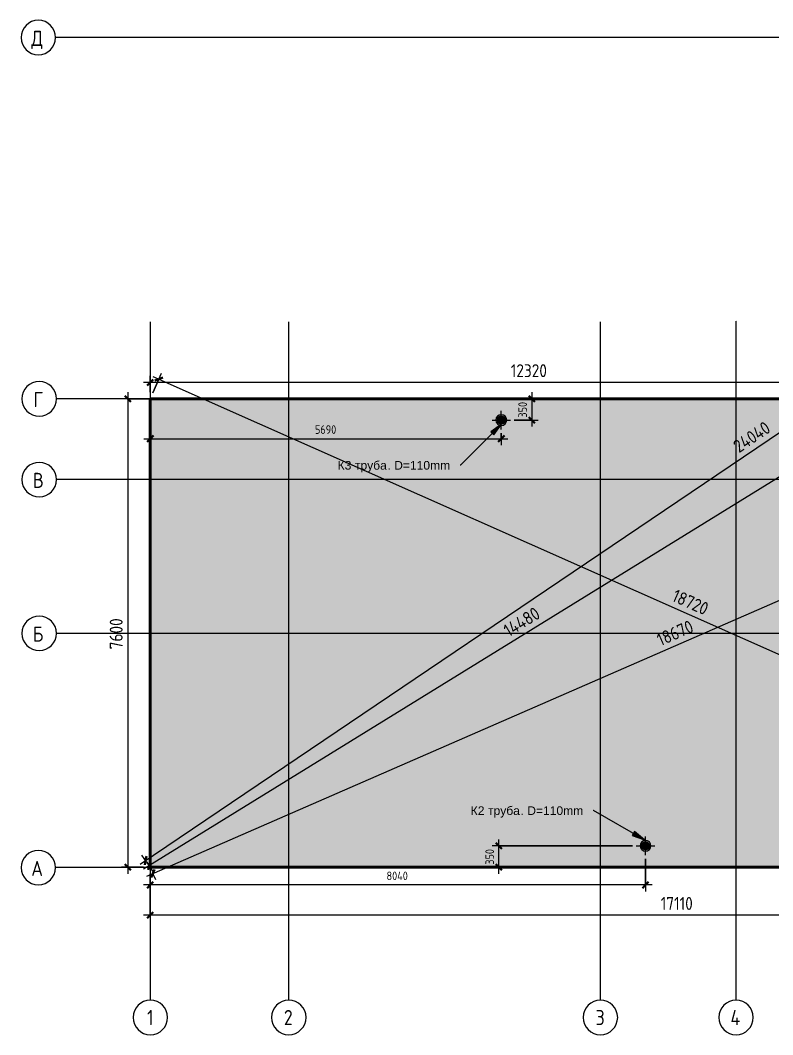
# Model space of a CAD drawing. Header units: millimetres. Extents: x -5762 to 18646, y -1042 to 16212.
# Drawn here: x -5762 to 6442, y -1012 to 15443 of the extents above; entities that cross this region are included whole.
import ezdxf

# ---------------------------------------------------------------- set-up
doc = ezdxf.new("R2010")
doc.units = ezdxf.units.MM
doc.linetypes.add('ADSK_Линия сетки', pattern=[25, 20, -2.5, 0, -2.5])
doc.linetypes.add('ADSK_Осевая', pattern=[14, 10, -2, 0, -2])
for name, color, linetype, lineweight in [('A-ANNO-DIMS', 211, 'Continuous', 9), ('A-ANNO-DIMS-70', 211, 'Continuous', 9), ('A-FLOR-PATT', 8, 'Continuous', 20), ('G-ANNO-TEXT', 231, 'Continuous', 9), ('M-PIPE-PATT', 2, 'Continuous', 9), ('P-PIPE', 3, 'Continuous', 20), ('P-PIPE-CNTR', 3, 'ADSK_Осевая', 20), ('S-FNDN', 32, 'Continuous', 20), ('S-GRID', 1, 'Continuous', 9), ('S-GRID-IDEN', 1, 'Continuous', 20)]:
    doc.layers.add(name, color=color, linetype=linetype, lineweight=lineweight)
doc.styles.add('Arial', font='arial.ttf', dxfattribs={"height": 140})
doc.styles.add('Arial_1', font='arial.ttf', dxfattribs={"height": 140})
doc.styles.add('GOST Common', font='GOST_Common.ttf', dxfattribs={"width": 0.9, "height": 245})
doc.styles.add('GOST Common_1', font='GOST_Common.ttf', dxfattribs={"width": 0.9, "height": 245})
doc.styles.add('GOST Common_2', font='GOST_Common.ttf', dxfattribs={"width": 0.9, "height": 140})
doc.styles.add('GOST Common_3', font='GOST_Common.ttf', dxfattribs={"width": 0.9, "height": 210})
doc.dimstyles.new('ADSK_Основной_3_5_мм', dxfattribs={"dimscale": 304.8, "dimtxt": 211.200149, "dimasz": 0.324738, "dimexe": 0.344488, "dimexo": 0.344488, "dimgap": 0.068898, "dimtad": 1, "dimdec": 0, "dimrnd": 10, "dimzin": 0, "dimdsep": 46, "dimtxsty": 'GOST Common_3', "dimblk1": 'OBLIQUE', "dimblk2": 'OBLIQUE', "dimsah": 1, "dimcen": 0.09, "dimdle": 0.344488, "dimazin": 0, "dimtfac": 1, "dimtdec": 4, "dimtix": 1, "dimtmove": 0, "dimatfit": 3, "dimfxl": 1, "dimtvp": 1, "dimtolj": 1, "dimtzin": 0, "dimlwd": 20, "dimlwe": 20, "dimarcsym": 2})
doc.dimstyles.new('BKN_Основной_2_0_красн', dxfattribs={"dimscale": 304.8, "dimtxt": 140.800099, "dimasz": 0.324738, "dimexe": 0.344488, "dimexo": 0.688976, "dimgap": 0.114829, "dimtad": 1, "dimdec": 0, "dimrnd": 10, "dimdsep": 46, "dimtxsty": 'GOST Common_2', "dimblk1": 'OBLIQUE', "dimblk2": 'OBLIQUE', "dimsah": 1, "dimcen": 0.09, "dimdle": 0.344488, "dimazin": 0, "dimtfac": 1, "dimtdec": 4, "dimtix": 1, "dimtmove": 0, "dimatfit": 3, "dimfxl": 1, "dimtvp": 1, "dimtolj": 1, "dimtzin": 0, "dimlwd": 20, "dimlwe": 20, "dimarcsym": 2})

# ---------------------------------------------------------------- blocks, each defined once
blk = doc.blocks.new('Ось сетки - Круг_Ø8 мм-684601-Схема опорной поверхности')
at = {"layer": 'S-GRID-IDEN'}
for start, end in [(360, 180), (180, 360)]:
    blk.add_arc((0, 0), 4, start, end, dxfattribs=at)
blk = doc.blocks.new('DIMBLOCK1-Схема опорной поверхности')
at = {"layer": 'A-ANNO-DIMS-70', "lineweight": 20}
for p, q in [((1999, 1600), (1999, 2157)), ((4169, 2052), (1894, 2052)), ((1999, 2052), (4169, 2052)), ((2139, 1705), (1894, 1705)), ((1999, 1705), (2139, 1705))]:
    blk.add_line(p, q, dxfattribs=at)
at = {"layer": 'A-ANNO-DIMS-70', "lineweight": 40}
for p, q in [((1999, 2052), (1949, 2102)), ((1999, 2052), (2048, 2003)), ((1999, 1705), (1949, 1755)), ((1999, 1705), (2048, 1656))]:
    blk.add_line(p, q, dxfattribs=at)
at = {"layer": 'A-ANNO-DIMS-70', "color": 0, "lineweight": 20, "insert": (1781, 1746), "char_height": 140, "width": 317.87, "attachment_point": 1, "rotation": 90, "line_spacing_factor": 1.022761, "style": 'GOST Common_2'}
blk.add_mtext('350', dxfattribs=at)
blk = doc.blocks.new('_Oblique')
at = {"color": 0, "linetype": 'ByBlock', "lineweight": -2}
blk.add_line((-0.5, -0.5), (0.5, 0.5), dxfattribs=at)
blk = doc.blocks.new('DIMBLOCK6-Схема опорной поверхности')
at = {"layer": 'A-ANNO-DIMS-70', "lineweight": 20}
for p, q in [((8772, 9568), (-3763, 9568)), ((-3658, 9408), (-3658, 9673)), ((-3658, 9568), (-3658, 9408)), ((8667, 9603), (8667, 9463)), ((8667, 9568), (8667, 9603))]:
    blk.add_line(p, q, dxfattribs=at)
at = {"layer": 'A-ANNO-DIMS-70', "lineweight": 40}
for p, q in [((-3658, 9568), (-3707, 9519)), ((-3658, 9568), (-3608, 9618)), ((8667, 9568), (8618, 9519)), ((8667, 9568), (8717, 9618))]:
    blk.add_line(p, q, dxfattribs=at)
at = {"layer": 'A-ANNO-DIMS-70', "color": 0, "lineweight": 20, "insert": (2193, 9864), "char_height": 210, "width": 747.43, "attachment_point": 1, "line_spacing_factor": 1.022761, "style": 'GOST Common_3'}
blk.add_mtext('12320', dxfattribs=at)
blk = doc.blocks.new('DIMBLOCK7-Схема опорной поверхности')
at = {"layer": 'A-ANNO-DIMS-70', "lineweight": 20}
for p, q in [((-4016, 9408), (-4016, 1600)), ((5433, 9303), (-4121, 9303)), ((-4016, 9303), (5433, 9303)), ((-3763, 1705), (-4121, 1705)), ((-4016, 1705), (-3763, 1705))]:
    blk.add_line(p, q, dxfattribs=at)
at = {"layer": 'A-ANNO-DIMS-70', "lineweight": 40}
for p, q in [((-4016, 9303), (-4066, 9352)), ((-4016, 9303), (-3967, 9253)), ((-4016, 1705), (-4066, 1755)), ((-4016, 1705), (-3967, 1656))]:
    blk.add_line(p, q, dxfattribs=at)
at = {"layer": 'A-ANNO-DIMS-70', "color": 0, "lineweight": 20, "insert": (-4312, 5239), "char_height": 210, "width": 635.75, "attachment_point": 1, "rotation": 90, "line_spacing_factor": 1.022761, "style": 'GOST Common_3'}
blk.add_mtext('7600', dxfattribs=at)
blk = doc.blocks.new('DIMBLOCK10-Схема опорной поверхности')
at = {"layer": 'A-ANNO-DIMS-70', "lineweight": 20}
for p, q in [((-3658, 1600), (-3658, 822)), ((-3658, 927), (-3658, 1600)), ((13452, 1600), (13452, 822)), ((13452, 927), (13452, 1600)), ((13557, 927), (-3763, 927))]:
    blk.add_line(p, q, dxfattribs=at)
at = {"layer": 'A-ANNO-DIMS-70', "lineweight": 40}
for p, q in [((-3658, 927), (-3707, 877)), ((-3658, 927), (-3608, 976)), ((13452, 927), (13403, 877)), ((13452, 927), (13502, 976))]:
    blk.add_line(p, q, dxfattribs=at)
at = {"layer": 'A-ANNO-DIMS-70', "color": 0, "lineweight": 20, "insert": (4625, 1222), "char_height": 210, "width": 652.93, "attachment_point": 1, "line_spacing_factor": 1.022761, "style": 'GOST Common_3'}
blk.add_mtext('17110', dxfattribs=at)
blk = doc.blocks.new('DIMBLOCK12-Схема опорной поверхности')
at = {"layer": 'A-ANNO-DIMS-70', "lineweight": 20}
for p, q in [((4379, 1842), (4379, 1312)), ((4379, 1417), (4379, 1842)), ((-3658, 1495), (-3658, 1312)), ((-3658, 1417), (-3658, 1495)), ((4484, 1417), (-3763, 1417))]:
    blk.add_line(p, q, dxfattribs=at)
at = {"layer": 'A-ANNO-DIMS-70', "lineweight": 40}
for p, q in [((-3658, 1417), (-3707, 1367)), ((-3658, 1417), (-3608, 1466)), ((4379, 1417), (4330, 1367)), ((4379, 1417), (4428, 1466))]:
    blk.add_line(p, q, dxfattribs=at)
at = {"layer": 'A-ANNO-DIMS-70', "color": 0, "lineweight": 20, "insert": (178, 1635), "char_height": 140, "width": 438.15, "attachment_point": 1, "line_spacing_factor": 1.022761, "style": 'GOST Common_2'}
blk.add_mtext('8040', dxfattribs=at)
blk = doc.blocks.new('DIMBLOCK16-Схема опорной поверхности')
at = {"layer": 'A-ANNO-DIMS-70', "lineweight": 20}
for p, q in [((2534, 9408), (2534, 8853)), ((2394, 9303), (2639, 9303)), ((2534, 9303), (2394, 9303)), ((2249, 8958), (2639, 8958)), ((2534, 8958), (2249, 8958))]:
    blk.add_line(p, q, dxfattribs=at)
at = {"layer": 'A-ANNO-DIMS-70', "lineweight": 40}
for p, q in [((2534, 9303), (2485, 9352)), ((2534, 9303), (2584, 9253)), ((2534, 8958), (2485, 9007)), ((2534, 8958), (2584, 8908))]:
    blk.add_line(p, q, dxfattribs=at)
at = {"layer": 'A-ANNO-DIMS-70', "color": 0, "lineweight": 20, "insert": (2316, 8998), "char_height": 140, "width": 317.87, "attachment_point": 1, "rotation": 90, "line_spacing_factor": 1.022761, "style": 'GOST Common_2'}
blk.add_mtext('350', dxfattribs=at)
blk = doc.blocks.new('DIMBLOCK17-Схема опорной поверхности')
at = {"layer": 'A-ANNO-DIMS-70', "lineweight": 20}
for p, q in [((-3653, 8516), (-3653, 8761)), ((2039, 8748), (2039, 8551)), ((2039, 8656), (2039, 8748)), ((-3758, 8656), (2144, 8656)), ((-3653, 8656), (-3653, 8516))]:
    blk.add_line(p, q, dxfattribs=at)
at = {"layer": 'A-ANNO-DIMS-70', "lineweight": 40}
for p, q in [((-3653, 8656), (-3702, 8607)), ((-3653, 8656), (-3603, 8706)), ((2039, 8656), (1990, 8607)), ((2039, 8656), (2089, 8706))]:
    blk.add_line(p, q, dxfattribs=at)
at = {"layer": 'A-ANNO-DIMS-70', "color": 0, "lineweight": 20, "insert": (-983, 8874), "char_height": 140, "width": 423.83, "attachment_point": 1, "line_spacing_factor": 1.022761, "style": 'GOST Common_2'}
blk.add_mtext('5690', dxfattribs=at)
blk = doc.blocks.new('DIMBLOCK23-Схема опорной поверхности')
at = {"layer": 'A-ANNO-DIMS-70', "lineweight": 20}
for p, q in [((-3709, 1561), (13593, 9105)), ((13494, 9069), (13539, 8966)), ((13497, 9063), (13494, 9069)), ((-3616, 1609), (-3571, 1507)), ((-3613, 1603), (-3616, 1609))]:
    blk.add_line(p, q, dxfattribs=at)
at = {"layer": 'A-ANNO-DIMS-70', "lineweight": 40}
for p, q in [((13497, 9063), (13471, 8998)), ((13497, 9063), (13522, 9128)), ((-3613, 1603), (-3588, 1669)), ((-3613, 1603), (-3639, 1538))]:
    blk.add_line(p, q, dxfattribs=at)
at = {"layer": 'A-ANNO-DIMS-70', "color": 0, "lineweight": 20, "insert": (4538, 5479), "char_height": 210, "width": 747.43, "attachment_point": 1, "rotation": 23.5557, "line_spacing_factor": 1.022761, "style": 'GOST Common_3'}
blk.add_mtext('18670', dxfattribs=at)
blk = doc.blocks.new('DIMBLOCK24-Схема опорной поверхности')
at = {"layer": 'A-ANNO-DIMS-70', "lineweight": 20}
for p, q in [((-3615, 9399), (-3472, 9720)), ((-3515, 9624), (-3615, 9399)), ((-3611, 9667), (13691, 1984)), ((13495, 1801), (13637, 2123)), ((13595, 2027), (13495, 1801))]:
    blk.add_line(p, q, dxfattribs=at)
at = {"layer": 'A-ANNO-DIMS-70', "lineweight": 40}
for p, q in [((-3515, 9624), (-3580, 9599)), ((-3515, 9624), (-3450, 9649)), ((13595, 2027), (13529, 2002)), ((13595, 2027), (13660, 2052))]:
    blk.add_line(p, q, dxfattribs=at)
at = {"layer": 'A-ANNO-DIMS-70', "color": 0, "lineweight": 20, "insert": (4875, 6222), "char_height": 210, "width": 747.43, "attachment_point": 1, "rotation": 336.0571, "line_spacing_factor": 1.022761, "style": 'GOST Common_3'}
blk.add_mtext('18720', dxfattribs=at)
blk = doc.blocks.new('DIMBLOCK27-Схема опорной поверхности')
at = {"layer": 'A-ANNO-DIMS-70', "lineweight": 20}
for p, q in [((-3762, 1677), (8736, 9391)), ((8612, 9392), (8702, 9246)), ((8647, 9336), (8612, 9392)), ((-3708, 1788), (-3618, 1642)), ((-3673, 1732), (-3708, 1788))]:
    blk.add_line(p, q, dxfattribs=at)
at = {"layer": 'A-ANNO-DIMS-70', "lineweight": 40}
for p, q in [((8647, 9336), (8663, 9404)), ((8647, 9336), (8631, 9268)), ((-3673, 1732), (-3689, 1664)), ((-3673, 1732), (-3657, 1800))]:
    blk.add_line(p, q, dxfattribs=at)
at = {"layer": 'A-ANNO-DIMS-70', "color": 0, "lineweight": 20, "insert": (2051, 5612), "char_height": 210, "width": 790.39, "attachment_point": 1, "rotation": 31.6843, "line_spacing_factor": 1.022761, "style": 'GOST Common_3'}
blk.add_mtext('14480', dxfattribs=at)
blk = doc.blocks.new('DIMBLOCK29-Схема опорной поверхности')
at = {"layer": 'A-ANNO-DIMS-70', "lineweight": 20}
for p, q in [((-3818, 1756), (16281, 15330)), ((16208, 15250), (16135, 15359)), ((16194, 15272), (16208, 15250)), ((-3716, 1792), (-3790, 1901)), ((-3731, 1814), (-3716, 1792))]:
    blk.add_line(p, q, dxfattribs=at)
at = {"layer": 'A-ANNO-DIMS-70', "lineweight": 40}
for p, q in [((16194, 15272), (16207, 15340)), ((16194, 15272), (16180, 15203)), ((-3731, 1814), (-3745, 1746)), ((-3731, 1814), (-3718, 1883))]:
    blk.add_line(p, q, dxfattribs=at)
at = {"layer": 'A-ANNO-DIMS-70', "color": 0, "lineweight": 20, "insert": (5777, 8592), "char_height": 210, "width": 837.64, "attachment_point": 1, "rotation": 34.0354, "line_spacing_factor": 1.022761, "style": 'GOST Common_3'}
blk.add_mtext('24040', dxfattribs=at)

msp = doc.modelspace()

# ---------------------------------------------------------------- hatches: boundary and pattern name
at = {"layer": 'A-FLOR-PATT', "lineweight": 9}
h = msp.add_hatch(dxfattribs=at)
h.set_pattern_fill('FP_1', color=256, style=0, pattern_type=2)
h.set_pattern_definition([(45, (0, 0), (58.9331, 216.0876), [277.813, -55.563, 2.347, -53.216])])
h.paths.add_polyline_path([(-3657.7, 1705.4), (-3657.7, 9302.8), (3538.3, 9302.8), (5538.3, 9302.8), (8667.1, 9302.8), (8667.1, 15162.8), (16267.1, 15162.8), (16267.1, 9164.8), (13452.1, 9164.8), (13452.1, 1705.4), (9752.1, 1705.4), (6052.1, 1705.4)])
at = {"layer": 'G-ANNO-TEXT', "lineweight": 20}
for points in [[(2041.8, 8892.3), (1867.5, 8769.4), (1920.1, 8717.2)], [(4362, 2148), (4198.4, 2284.8), (4161.5, 2220.6)]]:
    msp.add_hatch(color=7, dxfattribs=at).paths.add_polyline_path(points)
at = {"layer": 'M-PIPE-PATT'}
h = msp.add_hatch(color=140, dxfattribs=at)
edge = h.paths.add_edge_path()
edge.add_arc((2039, 8957.7), 75, 180, 360)
edge.add_arc((2039, 8957.7), 75, 0, 180)
h = msp.add_hatch(color=140, dxfattribs=at)
edge = h.paths.add_edge_path()
edge.add_arc((4379, 2052.2), 75, 180, 360)
edge.add_arc((4379, 2052.2), 75, 0, 180)

# ---------------------------------------------------------------- linework, layer by layer
at = {"layer": 'G-ANNO-TEXT', "color": 7, "lineweight": 20}
for p, q in [((2041.8, 8892.3), (1377.8, 8224.1)), ((2041.8, 8892.3), (1867.5, 8769.4)), ((1920.1, 8717.2), (2041.8, 8892.3)), ((1867.5, 8769.4), (1920.1, 8717.2)), ((1377.8, 8224.1), (1373, 8224.1)), ((3536.4, 2622.7), (3531.6, 2622.7)), ((4362, 2148), (3536.4, 2622.7)), ((4198.4, 2284.8), (4161.5, 2220.6)), ((4161.5, 2220.6), (4362, 2148)), ((4362, 2148), (4198.4, 2284.8))]:
    msp.add_line(p, q, dxfattribs=at)
at = {"layer": 'P-PIPE'}
for centre, start, end in [((2039, 8957.7), 360, 180), ((2039, 8957.7), 180, 360), ((4379, 2052.2), 0, 180), ((4379, 2052.2), 180, 360)]:
    msp.add_arc(centre, 87.6, start, end, dxfattribs=at)
at = {"layer": 'P-PIPE-CNTR'}
for p, q in [((2039, 8807.7), (2039, 9107.7)), ((1889, 8957.7), (2189, 8957.7)), ((4379, 1902.2), (4379, 2202.2)), ((4229, 2052.2), (4529, 2052.2))]:
    msp.add_line(p, q, dxfattribs=at)
at = {"layer": 'S-FNDN', "lineweight": 50}
for p, q in [((8667.1, 9302.8), (-3657.7, 9302.8)), ((-3657.7, 9302.8), (-3657.7, 1705.4)), ((-3657.7, 1705.4), (13452.1, 1705.4))]:
    msp.add_line(p, q, dxfattribs=at)
at = {"layer": 'S-GRID', "linetype": 'ADSK_Линия сетки'}
for p, q in [((14961.9, 15162.8), (-5189.9, 15162.8)), ((-3652.7, -451.8), (-3652.7, 10552.8)), ((-1407.7, -451.8), (-1407.7, 10552.8)), ((3647.1, -451.8), (3647.1, 10552.8)), ((5847.1, -451.8), (5847.1, 10570)), ((13938.5, 9302.8), (-5175.8, 9302.8)), ((14002.1, 7992.1), (-5175.8, 7992.1)), ((14002.1, 5498.6), (-5175.8, 5498.6)), ((13882.9, 1698.6), (-5189.9, 1698.6))]:
    msp.add_line(p, q, dxfattribs=at)

# ---------------------------------------------------------------- block references
at = {"layer": 'S-GRID-IDEN', "xscale": 69.99999999999997, "yscale": 69.99999999999997, "zscale": 69.99999999999997}
for p, rotation in [((-5469.9, 15162.8), 89.99999999999982), ((-5455.8, 9302.8), 89.99999999999982), ((-5455.8, 7992.1), 90.0000000000002), ((-5455.8, 5498.6), 90.0000000000002), ((-5469.9, 1698.6), 89.99999999999982)]:
    msp.add_blockref('Ось сетки - Круг_Ø8 мм-684601-Схема опорной поверхности', p, dxfattribs=dict(at, rotation=rotation))
for p in [(-3652.7, -731.8), (-1407.7, -731.8), (3647.1, -731.8), (5847.1, -731.8)]:
    msp.add_blockref('Ось сетки - Круг_Ø8 мм-684601-Схема опорной поверхности', p, dxfattribs=at)

# ---------------------------------------------------------------- texts
at = {"layer": 'G-ANNO-TEXT', "color": 7, "lineweight": 20, "char_height": 140, "attachment_point": 1}
for s, insert, width, style in [('\\fArial|b0|i0|c204|p34|;К', (-616.6, 8294.1), 140.295, 'Arial'), ('3 ', (-500.9, 8294.1), 202.025, 'Arial_1'), ('труба', (-334.2, 8294.1), 639.747, 'Arial'), ('. D=110mm', (193.6, 8294.1), 1257.046, 'Arial_1'), ('\\fArial|b0|i0|c204|p34|;К', (1541.9, 2692.7), 140.295, 'Arial'), ('2 ', (1657.7, 2692.7), 202.025, 'Arial_1'), ('труба', (1824.4, 2692.7), 639.747, 'Arial'), ('. D=110mm', (2352.2, 2692.7), 1257.046, 'Arial_1')]:
    msp.add_mtext(s, dxfattribs=dict(at, insert=insert, width=width, style=style))
at = {"layer": 'S-GRID-IDEN', "lineweight": 9, "char_height": 245, "attachment_point": 1}
for s, insert, width, style in [('\\fGOST Common|b0|i0|c204|p34|;\\W.9;Д', (-5584.3, 15272.8), 242.43, 'GOST Common_1'), ('\\fGOST Common|b0|i0|c204|p34|;\\W.9;Г', (-5549.4, 9412.8), 191.924, 'GOST Common_1'), ('\\fGOST Common|b0|i0|c204|p34|;\\W.9;В', (-5559.8, 8102.2), 217.177, 'GOST Common_1'), ('\\fGOST Common|b0|i0|c204|p34|;\\W.9;Б', (-5559.8, 5608.7), 217.177, 'GOST Common_1'), ('\\fGOST Common|b0|i0|c204|p34|;\\W.9;А', (-5584.3, 1808.7), 242.43, 'GOST Common_1'), ('1', (-3707.1, -611), 131.316, 'GOST Common'), ('2', (-1487.3, -611), 191.924, 'GOST Common'), ('3', (3569.6, -611), 186.873, 'GOST Common'), ('4', (5757, -611), 217.177, 'GOST Common')]:
    msp.add_mtext(s, dxfattribs=dict(at, insert=insert, width=width, style=style))

# ---------------------------------------------------------------- dimensions: what is measured, and where the dimension line sits
at = {"layer": 'A-ANNO-DIMS', "lineweight": 20}
for base, p1, p2, angle, dimstyle, override, picture, middle in [((16193.5, 15271.7), (-3657.7, 1705.4), (16267.1, 15162.8), 34.03537, 'ADSK_Основной_3_5_мм', {"dimpost": '<>', "dimfxl": 24043.676187}, 'DIMBLOCK29-Схема опорной поверхности', (6160.6, 8647.4)), ((13594.8, 2026.8), (-3657.7, 9302.8), (13452.1, 1705.4), 336.05709, 'ADSK_Основной_3_5_мм', {"dimpost": '<>', "dimfxl": 18720.718535}, 'DIMBLOCK24-Схема опорной поверхности', (5091, 5940.6)), ((-4016.5, 1705.4), (5538.3, 9302.8), (-3657.7, 1705.4), 90, 'ADSK_Основной_3_5_мм', {"dimpost": '<>', "dimfxl": 11928.387047}, 'DIMBLOCK7-Схема опорной поверхности', (-4142.5, 5504.1)), ((8646.7, 9335.9), (-3652.7, 1698.6), (8667.1, 9302.8), 31.68428, 'ADSK_Основной_3_5_мм', {"dimpost": '<>', "dimfxl": 14477.581304}, 'DIMBLOCK27-Схема опорной поверхности', (2420.6, 5641)), ((2534.3, 8957.7), (2604.3, 9302.8), (2039, 8957.7), 90, 'BKN_Основной_2_0_красн', {"dimpost": '<>', "dimfxl": 662.244214}, 'DIMBLOCK16-Схема опорной поверхности', (2429.3, 9130.3)), ((13496.6, 9062.7), (-3657.7, 1705.4), (13452.1, 9164.8), 23.55574, 'ADSK_Основной_3_5_мм', {"dimpost": '<>', "dimfxl": 18665.140659}, 'DIMBLOCK23-Схема опорной поверхности', (4891.3, 5448.5)), ((1998.5, 2052.2), (1928.6, 1705.4), (4379, 2052.2), 90, 'BKN_Основной_2_0_красн', {"dimpost": '<>', "dimfxl": 2474.863629}, 'DIMBLOCK1-Схема опорной поверхности', (1893.5, 1878.8))]:
    dim = msp.add_linear_dim(base=base, p1=p1, p2=p2, angle=angle, dimstyle=dimstyle, override=override, dxfattribs=at)
    dim.commit()
    dim.dimension.update_dxf_attribs({"geometry": picture, "text_midpoint": middle})
for base, p1, p2, dimstyle, override, picture, middle in [((-3657.7, 9568.3), (8667.1, 9498.3), (-3657.7, 9302.8), 'ADSK_Основной_3_5_мм', {"dimpost": '<>', "dimfxl": 12326.356789}, 'DIMBLOCK6-Схема опорной поверхности', (2504.7, 9694.3)), ((2039, 8656.1), (-3652.7, 8726.1), (2039, 8957.7), 'BKN_Основной_2_0_красн', {"dimpost": '<>', "dimfxl": 5696.448246}, 'DIMBLOCK17-Схема опорной поверхности', (-806.8, 8761.1)), ((-3657.7, 1416.9), (4379, 2052.2), (-3657.7, 1705.4), 'BKN_Основной_2_0_красн', {"dimpost": '<>', "dimfxl": 8044.203232}, 'DIMBLOCK12-Схема опорной поверхности', (360.6, 1521.9)), ((-3657.7, 927), (13452.1, 1705.4), (-3657.7, 1705.4), 'ADSK_Основной_3_5_мм', {"dimpost": '<>', "dimfxl": 17109.806031}, 'DIMBLOCK10-Схема опорной поверхности', (4897.2, 1053))]:
    dim = msp.add_linear_dim(base=base, p1=p1, p2=p2, dimstyle=dimstyle, override=override, dxfattribs=at)
    dim.commit()
    dim.dimension.update_dxf_attribs({"geometry": picture, "text_midpoint": middle})

doc.saveas('drawing.dxf')
